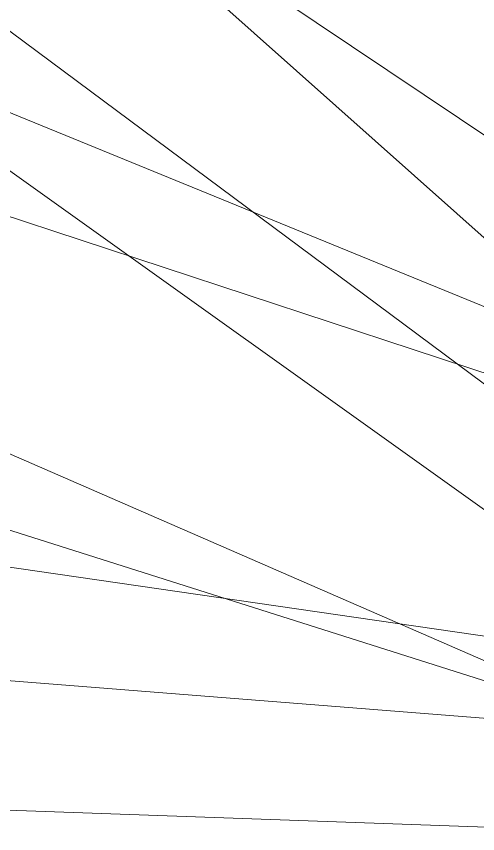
# Model space of a CAD drawing. Header units: millimetres. Extents: x 0 to 841, y 0 to 594.
# Drawn here: x 162.2 to 220.9, y 288.1 to 392.1 of the extents above; entities that cross this region are included whole.
import ezdxf

# ---------------------------------------------------------------- set-up
doc = ezdxf.new("R2010")
doc.units = ezdxf.units.MM
doc.layers.add('COTA', color=7, linetype='CONTINUOUS', lineweight=18)

msp = doc.modelspace()

# ---------------------------------------------------------------- linework, layer by layer
at = {"layer": 'COTA'}
for p, q in [((241.85, 346.02), (72.99, 496.39)), ((277.87, 339.49), (73.32, 476.35)), ((262.25, 315.27), (73.21, 455.71)), ((243.5, 313.8), (73.26, 435.3)), ((324.51, 313.25), (73.7, 415.63)), ((326.01, 312.45), (73.8, 395.42)), ((243.5, 300.68), (73.67, 374.59)), ((243.5, 300.68), (73.81, 354.5)), ((327.69, 297.92), (73.96, 334.66)), ((337.85, 293.61), (73.99, 314.45)), ((355.28, 284.25), (74, 294.15))]:
    msp.add_line(p, q, dxfattribs=at)

doc.saveas('drawing.dxf')
